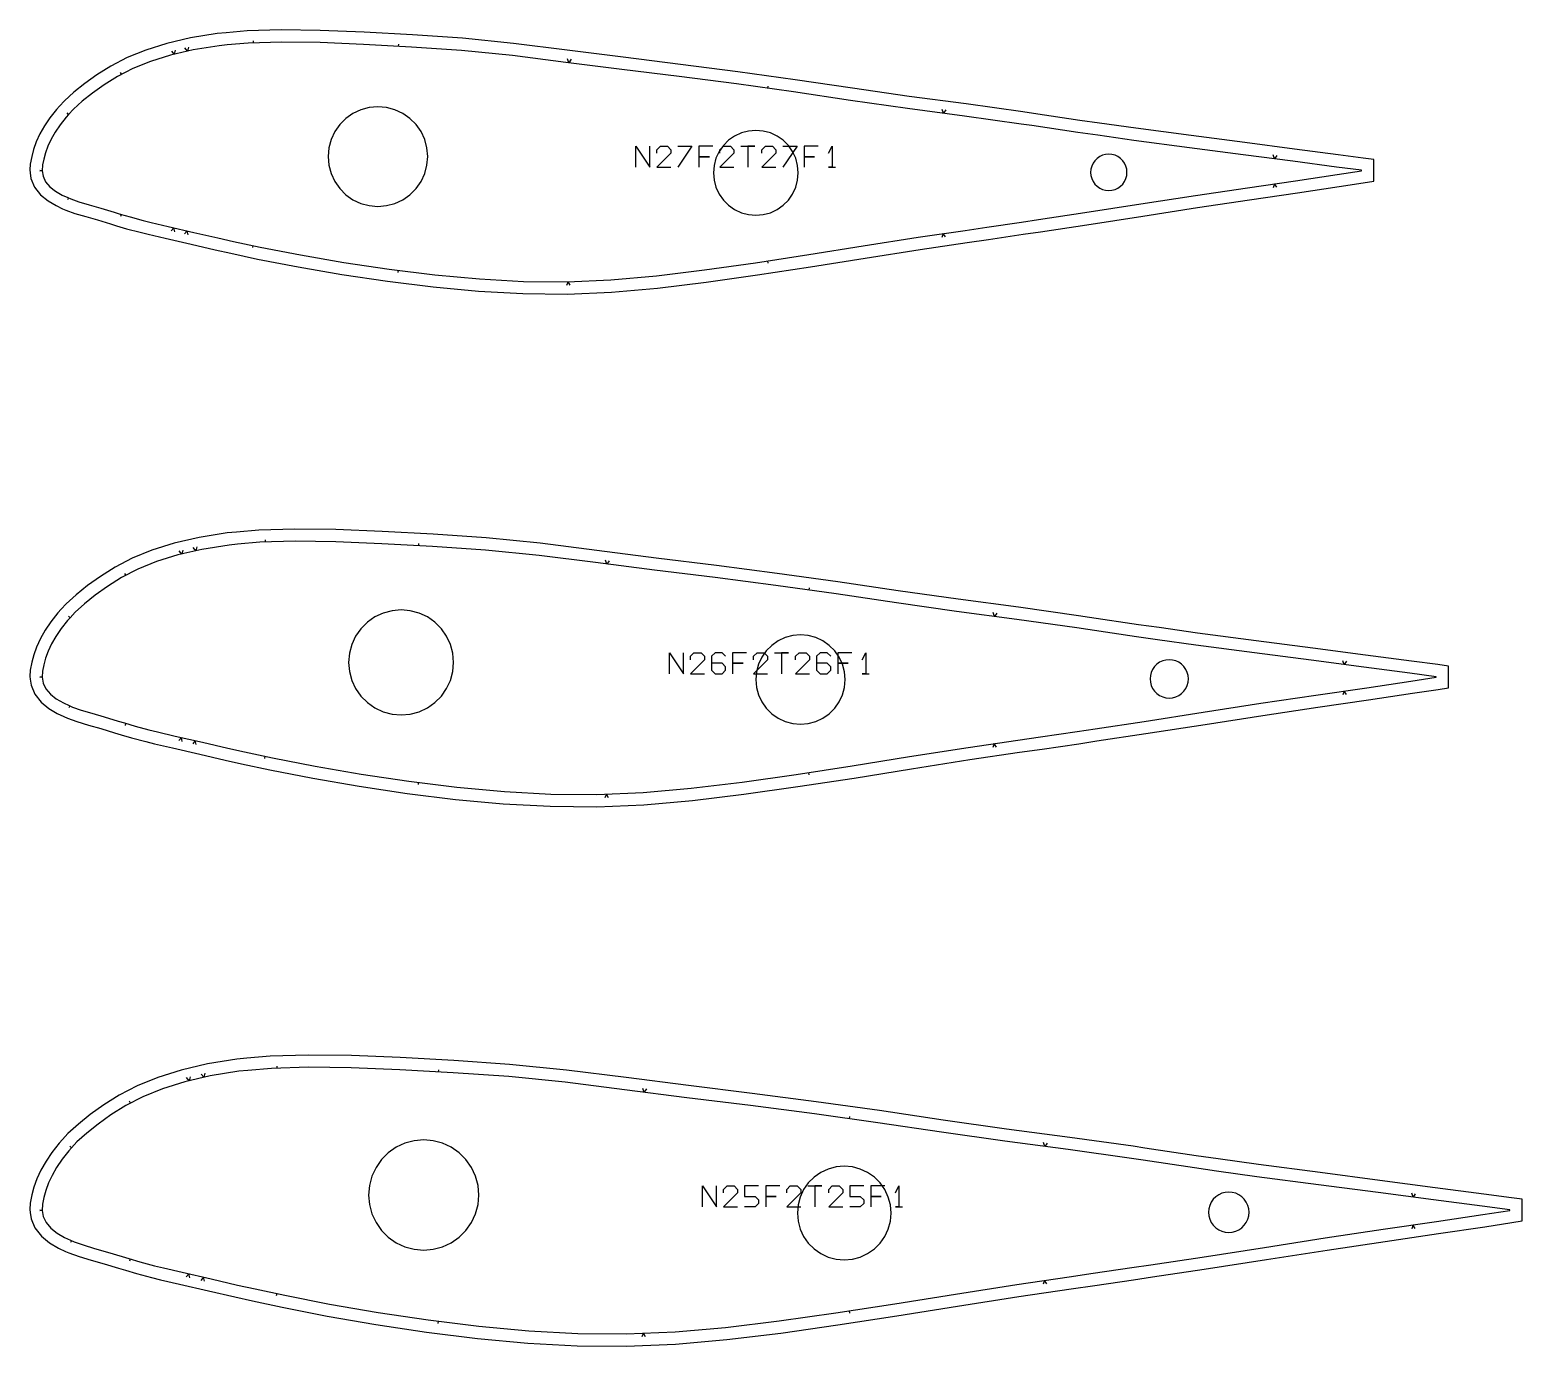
# Model space of a CAD drawing. Header units: metres. Extents: x -12 to 17699, y -154 to 17579.
# Drawn here: x 3694 to 4911, y 14351 to 15425 of the extents above; entities that cross this region are included whole.
import ezdxf

# ---------------------------------------------------------------- set-up
doc = ezdxf.new("R2010")
doc.units = ezdxf.units.M

msp = doc.modelspace()

# ---------------------------------------------------------------- linework, layer by layer
at = {"layer": 'Marge'}
for points in [[(3694.345, 15308.089), (3695.138, 15303.547), (3698.064, 15296.549), (3702.981, 15290.294), (3709.06, 15285.339), (3715.587, 15281.393), (3720.83, 15278.887), (3723.483, 15277.692), (3730.935, 15275.041), (3739.786, 15272.407), (3749.345, 15269.653), (3759.987, 15266.424), (3764.966, 15264.928), (3773.114, 15262.548), (3784.075, 15259.646), (3790.673, 15257.969), (3804.628, 15254.704), (3825.776, 15249.816), (3845.247, 15245.365), (3858.007, 15242.474), (3879.877, 15237.838), (3912.919, 15231.377), (3948.613, 15225.19), (3985.678, 15219.639), (4023.021, 15215.023), (4059.932, 15211.601), (4096.223, 15209.628), (4132.158, 15209.296), (4168.384, 15210.767), (4205.901, 15214.102), (4245.536, 15218.949), (4287.308, 15224.821), (4330.675, 15231.492), (4375.101, 15238.655), (4420.075, 15245.685), (4458.307, 15251.323), (4475.816, 15253.865), (4504.11, 15257.98), (4518.08, 15260.075), (4555.877, 15265.772), (4601.579, 15272.856), (4646.062, 15279.777), (4688.464, 15286.084), (4727.569, 15291.785), (4761.544, 15296.865), (4781.323, 15299.928), (4789.769, 15301.208), (4789.792, 15309.784), (4789.793, 15310.138), (4789.816, 15318.93), (4781.098, 15320.079), (4760.763, 15322.755), (4725.254, 15327.443), (4684.674, 15332.796), (4640.869, 15338.507), (4595.759, 15344.416), (4566.151, 15348.609), (4550.13, 15350.877), (4512.471, 15356.518), (4503.838, 15357.811), (4457.513, 15364.32), (4411.096, 15370.465), (4364.784, 15377.038), (4318.127, 15383.978), (4271.506, 15390.506), (4224.712, 15396.566), (4177.995, 15402.331), (4132.39, 15408.137), (4088.641, 15413.71), (4046.902, 15417.879), (4006.036, 15420.698), (3966.746, 15422.866), (3930.914, 15424.298), (3899.22, 15424.725), (3871.438, 15423.888), (3854.165, 15422.356), (3846.936, 15421.691), (3825.225, 15418.223), (3805.911, 15413.698), (3788.746, 15408.27), (3773.566, 15402.061), (3760.282, 15395.219), (3748.868, 15388.056), (3738.956, 15380.908), (3730.208, 15373.863), (3722.482, 15366.815), (3718.525, 15362.583), (3715.942, 15359.764), (3710.625, 15352.911), (3706.237, 15346.329), (3702.475, 15339.816), (3699.406, 15333.285), (3697.237, 15327.111), (3695.739, 15321.43), (3694.529, 15315.161), (3694.218, 15310.477)], [(3694.345, 14895.057), (3695.186, 14890.258), (3698.233, 14883.01), (3703.348, 14876.528), (3709.69, 14871.372), (3716.529, 14867.241), (3722.023, 14864.619), (3724.819, 14863.36), (3732.648, 14860.577), (3741.975, 14857.802), (3752.073, 14854.893), (3763.327, 14851.479), (3768.588, 14849.898), (3777.195, 14847.384), (3788.764, 14844.321), (3795.731, 14842.551), (3810.468, 14839.103), (3832.815, 14833.938), (3853.391, 14829.236), (3866.874, 14826.181), (3889.978, 14821.284), (3924.887, 14814.459), (3962.595, 14807.923), (4001.75, 14802.059), (4041.198, 14797.184), (4080.186, 14793.569), (4118.513, 14791.486), (4156.46, 14791.136), (4194.711, 14792.69), (4234.327, 14796.212), (4276.189, 14801.332), (4320.317, 14807.536), (4366.133, 14814.584), (4413.071, 14822.152), (4460.595, 14829.581), (4500.998, 14835.54), (4519.499, 14838.226), (4549.396, 14842.575), (4564.154, 14844.787), (4604.092, 14850.808), (4652.38, 14858.293), (4699.383, 14865.606), (4744.189, 14872.271), (4785.511, 14878.295), (4821.408, 14883.663), (4842.305, 14886.9), (4850.754, 14888.18), (4850.774, 14896.759), (4850.775, 14897.134), (4850.795, 14905.922), (4842.08, 14907.071), (4820.59, 14909.899), (4783.066, 14914.852), (4740.185, 14920.508), (4693.894, 14926.544), (4646.218, 14932.789), (4614.93, 14937.219), (4597.996, 14939.617), (4558.199, 14945.577), (4549.082, 14946.943), (4500.133, 14953.821), (4451.076, 14960.314), (4402.132, 14967.26), (4352.832, 14974.593), (4303.571, 14981.491), (4254.125, 14987.894), (4204.755, 14993.986), (4156.563, 15000.122), (4110.347, 15006.008), (4066.257, 15010.412), (4023.081, 15013.391), (3981.571, 15015.681), (3943.722, 15017.194), (3910.255, 15017.645), (3880.932, 15016.763), (3862.68, 15015.144), (3855.079, 15014.446), (3832.179, 15010.79), (3811.813, 15006.019), (3793.72, 15000.299), (3777.726, 14993.758), (3763.733, 14986.552), (3751.705, 14979.003), (3741.257, 14971.467), (3732.041, 14964.045), (3723.913, 14956.63), (3719.733, 14952.159), (3717.037, 14949.217), (3711.446, 14942.009), (3706.829, 14935.084), (3702.878, 14928.241), (3699.66, 14921.394), (3697.384, 14914.915), (3695.81, 14908.942), (3694.545, 14902.395), (3694.217, 14897.446)], [(3694.346, 14460.218), (3695.232, 14455.165), (3698.399, 14447.671), (3703.71, 14440.965), (3710.31, 14435.611), (3717.457, 14431.299), (3723.197, 14428.562), (3726.133, 14427.241), (3734.335, 14424.327), (3744.131, 14421.414), (3754.759, 14418.352), (3766.616, 14414.756), (3772.154, 14413.092), (3781.212, 14410.447), (3793.38, 14407.226), (3800.711, 14405.364), (3816.218, 14401.736), (3839.745, 14396.299), (3861.407, 14391.348), (3875.602, 14388.133), (3899.921, 14382.978), (3936.668, 14375.794), (3976.357, 14368.915), (4017.57, 14362.744), (4059.089, 14357.613), (4100.121, 14353.809), (4140.453, 14351.618), (4180.379, 14351.25), (4220.623, 14352.885), (4262.304, 14356.592), (4306.357, 14361.98), (4352.803, 14368.51), (4401.029, 14375.929), (4450.439, 14383.897), (4500.472, 14391.719), (4543.01, 14397.993), (4562.489, 14400.821), (4593.962, 14405.399), (4609.497, 14407.728), (4651.54, 14414.066), (4702.373, 14421.947), (4751.854, 14429.646), (4799.028, 14436.663), (4842.531, 14443.006), (4880.319, 14448.657), (4902.315, 14452.064), (4910.768, 14453.344), (4910.784, 14461.927), (4910.785, 14462.321), (4910.802, 14471.106), (4902.09, 14472.255), (4879.465, 14475.232), (4839.958, 14480.447), (4794.811, 14486.402), (4746.073, 14492.756), (4695.872, 14499.331), (4662.931, 14503.995), (4645.097, 14506.52), (4603.198, 14512.796), (4593.602, 14514.232), (4542.071, 14521.473), (4490.417, 14528.31), (4438.883, 14535.623), (4386.982, 14543.343), (4335.123, 14550.604), (4283.066, 14557.345), (4231.086, 14563.759), (4180.346, 14570.218), (4131.702, 14576.414), (4085.299, 14581.049), (4039.849, 14584.184), (3996.155, 14586.595), (3956.321, 14588.188), (3921.11, 14588.663), (3890.269, 14587.736), (3871.055, 14586.031), (3863.089, 14585.301), (3839.018, 14581.459), (3817.617, 14576.447), (3798.611, 14570.44), (3781.816, 14563.572), (3767.126, 14556.008), (3754.494, 14548.079), (3743.519, 14540.162), (3733.843, 14532.369), (3725.319, 14524.592), (3720.92, 14519.884), (3718.113, 14516.823), (3712.251, 14509.265), (3707.411, 14502.002), (3703.273, 14494.836), (3699.909, 14487.678), (3697.528, 14480.897), (3695.88, 14474.637), (3694.56, 14467.817), (3694.217, 14462.606)]]:
    msp.add_lwpolyline(points, close=True, dxfattribs=at)
at = {"layer": 'Patron'}
for points in [[(3704.196, 15309.81), (3704.989, 15305.268), (3707.094, 15300.846), (3710.561, 15296.817), (3715.174, 15293.253), (3720.675, 15290.002), (3725.071, 15287.944), (3727.585, 15286.812), (3734.244, 15284.478), (3742.626, 15281.995), (3752.113, 15279.262), (3762.889, 15275.994), (3767.844, 15274.505), (3775.918, 15272.147), (3786.632, 15269.313), (3793.135, 15267.662), (3806.905, 15264.441), (3828.028, 15259.559), (3847.475, 15255.114), (3860.216, 15252.227), (3881.95, 15247.621), (3914.838, 15241.192), (3950.32, 15235.043), (3987.158, 15229.528), (4024.247, 15224.948), (4060.854, 15221.558), (4096.764, 15219.614), (4132.248, 15219.296), (4167.975, 15220.758), (4205.013, 15224.062), (4244.321, 15228.875), (4285.916, 15234.724), (4329.155, 15241.376), (4373.509, 15248.527), (4418.531, 15255.565), (4456.848, 15261.216), (4474.379, 15263.761), (4502.67, 15267.876), (4516.597, 15269.964), (4554.386, 15275.66), (4600.047, 15282.738), (4644.525, 15289.658), (4686.992, 15295.975), (4726.126, 15301.68), (4760.065, 15306.755), (4779.792, 15309.81), (4779.793, 15310.165), (4759.454, 15312.841), (4723.946, 15317.529), (4683.381, 15322.88), (4639.57, 15328.592), (4594.356, 15334.515), (4564.749, 15338.708), (4548.649, 15340.988), (4510.99, 15346.629), (4502.446, 15347.908), (4456.201, 15354.407), (4409.691, 15360.564), (4363.313, 15367.147), (4316.74, 15374.075), (4270.222, 15380.589), (4223.487, 15386.642), (4176.732, 15392.411), (4131.126, 15398.218), (4087.646, 15403.759), (4046.214, 15407.903), (4005.485, 15410.713), (3966.345, 15412.874), (3930.777, 15414.299), (3899.515, 15414.729), (3872.322, 15413.927), (3855.049, 15412.395), (3848.501, 15411.814), (3827.493, 15408.484), (3808.909, 15404.158), (3792.511, 15399.006), (3778.123, 15393.16), (3765.584, 15386.74), (3754.708, 15379.938), (3745.215, 15373.109), (3736.923, 15366.454), (3729.786, 15359.985), (3725.828, 15355.753), (3723.824, 15353.61), (3718.932, 15347.344), (3714.874, 15341.289), (3711.493, 15335.496), (3708.823, 15329.921), (3706.9, 15324.537), (3705.528, 15319.387), (3704.507, 15314.498), (3704.196, 15309.814)], [(3704.196, 14896.782), (3705.036, 14891.982), (3707.261, 14887.309), (3710.926, 14883.052), (3715.803, 14879.286), (3721.616, 14875.85), (3726.262, 14873.676), (3728.92, 14872.48), (3735.957, 14870.013), (3744.815, 14867.39), (3754.841, 14864.502), (3766.229, 14861.048), (3771.466, 14859.475), (3779.998, 14856.983), (3791.32, 14853.989), (3798.193, 14852.244), (3812.745, 14848.84), (3835.067, 14843.681), (3855.619, 14838.985), (3869.083, 14835.934), (3892.051, 14831.067), (3926.806, 14824.273), (3964.302, 14817.776), (4003.231, 14811.949), (4042.424, 14807.108), (4081.108, 14803.527), (4119.054, 14801.472), (4156.55, 14801.135), (4194.302, 14802.681), (4233.439, 14806.172), (4274.974, 14811.258), (4318.924, 14817.438), (4364.612, 14824.467), (4411.479, 14832.024), (4459.051, 14839.461), (4499.539, 14845.433), (4518.063, 14848.122), (4547.956, 14852.471), (4562.671, 14854.677), (4602.601, 14860.696), (4650.848, 14868.175), (4697.845, 14875.487), (4742.718, 14882.162), (4784.068, 14888.191), (4819.929, 14893.553), (4840.774, 14896.782), (4840.775, 14897.157), (4819.282, 14899.985), (4781.759, 14904.938), (4738.892, 14910.592), (4692.595, 14916.629), (4644.816, 14922.888), (4613.528, 14927.318), (4596.514, 14929.727), (4556.718, 14935.688), (4547.69, 14937.04), (4498.82, 14943.907), (4449.671, 14950.413), (4400.661, 14957.369), (4351.445, 14964.69), (4302.287, 14971.574), (4252.9, 14977.969), (4203.492, 14984.066), (4155.298, 14990.202), (4109.352, 14996.058), (4065.568, 15000.436), (4022.53, 15003.406), (3981.17, 15005.689), (3943.585, 15007.195), (3910.55, 15007.65), (3881.815, 15006.802), (3863.564, 15005.183), (3856.645, 15004.569), (3834.447, 15001.05), (3814.811, 14996.479), (3797.485, 14991.035), (3782.284, 14984.858), (3769.036, 14978.074), (3757.546, 14970.886), (3747.518, 14963.669), (3738.758, 14956.637), (3731.218, 14949.801), (3727.038, 14945.329), (3724.921, 14943.065), (3719.754, 14936.443), (3715.468, 14930.046), (3711.898, 14923.924), (3709.078, 14918.033), (3707.047, 14912.344), (3705.6, 14906.901), (3704.523, 14901.735), (3704.196, 14896.786)], [(3704.196, 14461.946), (3705.082, 14456.893), (3707.427, 14451.973), (3711.287, 14447.492), (3716.422, 14443.526), (3722.544, 14439.909), (3727.436, 14437.619), (3730.234, 14436.361), (3737.643, 14433.764), (3746.97, 14431.002), (3757.527, 14427.962), (3769.518, 14424.326), (3775.031, 14422.669), (3784.015, 14420.046), (3795.936, 14416.893), (3803.172, 14415.056), (3818.494, 14411.473), (3841.996, 14406.042), (3863.635, 14401.097), (3877.812, 14397.886), (3901.994, 14392.761), (3938.586, 14385.609), (3978.064, 14378.768), (4019.051, 14372.633), (4060.315, 14367.538), (4101.043, 14363.767), (4140.993, 14361.603), (4180.469, 14361.249), (4220.214, 14362.877), (4261.416, 14366.552), (4305.142, 14371.906), (4351.411, 14378.413), (4399.509, 14385.813), (4448.847, 14393.769), (4498.927, 14401.599), (4541.551, 14407.886), (4561.052, 14410.717), (4592.522, 14415.295), (4608.014, 14417.618), (4650.049, 14423.955), (4700.841, 14431.829), (4750.317, 14439.527), (4797.557, 14446.554), (4841.088, 14452.901), (4878.84, 14458.547), (4900.785, 14461.946), (4900.785, 14462.34), (4878.156, 14465.318), (4838.65, 14470.533), (4793.518, 14476.486), (4744.774, 14482.841), (4694.47, 14489.43), (4661.529, 14494.094), (4643.616, 14496.631), (4601.716, 14502.906), (4592.211, 14504.33), (4540.758, 14511.559), (4489.012, 14518.409), (4437.411, 14525.732), (4385.595, 14533.439), (4333.838, 14540.687), (4281.842, 14547.42), (4229.823, 14553.839), (4179.082, 14560.298), (4130.707, 14566.464), (4084.61, 14571.073), (4039.298, 14574.2), (3995.754, 14576.603), (3956.184, 14578.189), (3921.404, 14578.667), (3891.153, 14577.775), (3871.938, 14576.07), (3864.655, 14575.424), (3841.285, 14571.719), (3820.615, 14566.907), (3802.376, 14561.176), (3786.374, 14554.672), (3772.43, 14547.53), (3760.336, 14539.963), (3749.78, 14532.365), (3740.561, 14524.961), (3732.625, 14517.765), (3728.226, 14513.057), (3725.998, 14510.673), (3720.561, 14503.702), (3716.051, 14496.966), (3712.294, 14490.521), (3709.328, 14484.319), (3707.192, 14478.33), (3705.67, 14472.6), (3704.538, 14467.161), (3704.196, 14461.95)]]:
    msp.add_lwpolyline(points, close=True, dxfattribs=at)
at = {"layer": 'Repers points'}
for p, q in [((3876.565, 15414.052), (3876.512, 15415.851)), ((3994.873, 15411.299), (3994.973, 15413.096)), ((3768.938, 15388.458), (3768.118, 15390.06)), ((4295.95, 15376.986), (4296.2, 15378.769)), ((3725.828, 15355.753), (3724.514, 15356.982)), ((3704.196, 15309.814), (3702.4, 15309.933)), ((3704.196, 15309.81), (3702.422, 15309.5)), ((3725.649, 15287.683), (3724.911, 15286.042)), ((3768.638, 15274.273), (3768.133, 15272.545)), ((3876.131, 15248.854), (3875.758, 15247.093)), ((4295.58, 15236.211), (4295.854, 15234.431)), ((3994.393, 15228.635), (3994.173, 15226.849)), ((3886.299, 15006.934), (3886.246, 15008.733)), ((4011.316, 15004.025), (4011.416, 15005.822)), ((3772.58, 14979.888), (3771.759, 14981.491)), ((4329.476, 14967.766), (4329.725, 14969.549)), ((3727.038, 14945.329), (3725.723, 14946.559)), ((3704.196, 14896.786), (3702.399, 14896.905)), ((3704.196, 14896.782), (3702.423, 14896.471)), ((3726.874, 14873.401), (3726.136, 14871.759)), ((3772.305, 14859.23), (3771.8, 14857.502)), ((3885.901, 14832.37), (3885.528, 14830.609)), ((4329.136, 14819.009), (4329.41, 14817.23)), ((4010.876, 14811.004), (4010.656, 14809.218)), ((3895.874, 14577.914), (3895.821, 14579.713)), ((4027.493, 14574.851), (4027.592, 14576.648)), ((3776.16, 14549.44), (3775.339, 14551.043)), ((4362.464, 14536.678), (4362.713, 14538.461)), ((3728.226, 14513.057), (3726.911, 14514.286)), ((3704.196, 14461.95), (3702.399, 14462.068)), ((3704.196, 14461.946), (3702.423, 14461.635)), ((3728.08, 14437.33), (3727.342, 14435.688)), ((3775.915, 14422.411), (3775.41, 14420.683)), ((3895.519, 14394.133), (3895.146, 14392.372)), ((4362.161, 14380.067), (4362.435, 14378.288)), ((4027.1, 14371.639), (4026.88, 14369.853))]:
    msp.add_line(p, q, dxfattribs=at)
at = {"layer": 'Repers suspente'}
for p, q in [((3812.005, 15404.879), (3809.864, 15407.461)), ((3812.786, 15408.141), (3812.005, 15404.879)), ((3822.768, 15407.384), (3820.627, 15409.966)), ((3823.549, 15410.646), (3822.768, 15407.384)), ((4133.59, 15397.904), (4132.481, 15401.069)), ((4135.457, 15400.69), (4133.59, 15397.904)), ((4438.951, 15356.69), (4437.858, 15359.861)), ((4440.832, 15359.468), (4438.951, 15356.69)), ((4708.828, 15319.523), (4707.733, 15322.693)), ((4710.708, 15322.301), (4708.828, 15319.523)), ((4708.775, 15299.15), (4707.723, 15295.965)), ((4710.692, 15296.398), (4708.775, 15299.15)), ((3811.633, 15263.348), (3809.496, 15260.763)), ((3812.419, 15260.087), (3811.633, 15263.348)), ((3822.382, 15260.864), (3820.245, 15258.278)), ((3823.168, 15257.603), (3822.382, 15260.864)), ((4438.693, 15258.539), (4437.647, 15255.352)), ((4440.615, 15255.79), (4438.693, 15258.539)), ((4133.121, 15219.331), (4131.745, 15216.272)), ((4134.742, 15216.395), (4133.121, 15219.331)), ((3818.863, 15000.503), (3818.082, 14997.241)), ((3829.454, 14999.888), (3827.313, 15002.47)), ((3830.235, 15003.15), (3829.454, 14999.888)), ((3818.082, 14997.241), (3815.941, 14999.823)), ((4164.72, 14989.002), (4163.611, 14992.168)), ((4166.587, 14991.789), (4164.72, 14989.002)), ((4480.592, 14946.32), (4479.498, 14949.491)), ((4482.472, 14949.097), (4480.592, 14946.32)), ((4765.783, 14907.045), (4764.688, 14910.216)), ((4767.663, 14909.823), (4765.783, 14907.045)), ((4765.734, 14885.518), (4764.683, 14882.333)), ((4767.651, 14882.766), (4765.734, 14885.518)), ((3817.741, 14847.686), (3815.604, 14845.101)), ((3818.527, 14844.425), (3817.741, 14847.686)), ((3829.101, 14845.06), (3826.964, 14842.475)), ((3829.887, 14841.8), (3829.101, 14845.06)), ((4480.355, 14842.603), (4479.309, 14839.417)), ((4482.277, 14839.854), (4480.355, 14842.603)), ((4164.292, 14801.452), (4162.916, 14798.394)), ((4165.914, 14798.516), (4164.292, 14801.452)), ((3824.059, 14567.709), (3821.918, 14570.291)), ((3824.839, 14570.971), (3824.059, 14567.709)), ((3836.03, 14570.496), (3833.889, 14573.078)), ((3836.811, 14573.758), (3836.03, 14570.496)), ((4194.983, 14558.274), (4193.874, 14561.44)), ((4196.85, 14561.061), (4194.983, 14558.274)), ((4521.567, 14514.1), (4520.473, 14517.271)), ((4523.447, 14516.877), (4521.567, 14514.1)), ((4821.831, 14472.751), (4820.736, 14475.922)), ((4823.71, 14475.529), (4821.831, 14472.751)), ((4821.787, 14450.087), (4820.735, 14446.902)), ((4823.704, 14447.335), (4821.787, 14450.087)), ((3823.755, 14410.257), (3821.618, 14407.672)), ((3824.541, 14406.997), (3823.755, 14410.257)), ((3835.715, 14407.493), (3833.578, 14404.908)), ((3836.501, 14404.233), (3835.715, 14407.493)), ((4521.356, 14404.907), (4520.309, 14401.72)), ((4523.277, 14402.158), (4521.356, 14404.907)), ((4194.604, 14361.828), (4193.228, 14358.769)), ((4196.225, 14358.892), (4194.604, 14361.828))]:
    msp.add_line(p, q, dxfattribs=at)
at = {"layer": 'Text'}
for p, q in [((4188.214, 15312.617), (4188.214, 15329.76)), ((4188.214, 15329.76), (4199.643, 15312.617)), ((4199.643, 15312.617), (4199.643, 15329.76)), ((4205.357, 15326.903), (4208.214, 15329.76)), ((4208.214, 15329.76), (4213.928, 15329.76)), ((4213.928, 15329.76), (4216.786, 15326.903)), ((4222.5, 15329.76), (4233.928, 15329.76)), ((4233.928, 15329.76), (4222.5, 15312.617)), ((4251.071, 15329.76), (4239.643, 15329.76)), ((4239.643, 15329.76), (4239.643, 15321.189)), ((4256.786, 15326.903), (4259.643, 15329.76)), ((4259.643, 15329.76), (4265.357, 15329.76)), ((4265.357, 15329.76), (4268.214, 15326.903)), ((4273.928, 15329.76), (4285.357, 15329.76)), ((4285.357, 15329.76), (4279.643, 15329.76)), ((4279.643, 15329.76), (4279.643, 15312.617)), ((4291.071, 15326.903), (4293.928, 15329.76)), ((4293.928, 15329.76), (4299.643, 15329.76)), ((4299.643, 15329.76), (4302.5, 15326.903)), ((4308.214, 15329.76), (4319.643, 15329.76)), ((4319.643, 15329.76), (4308.214, 15312.617)), ((4336.786, 15329.76), (4325.357, 15329.76)), ((4325.357, 15329.76), (4325.357, 15321.189)), ((4345.357, 15324.046), (4348.214, 15329.76)), ((4348.214, 15329.76), (4348.214, 15312.617)), ((4205.357, 15324.046), (4205.357, 15326.903)), ((4216.786, 15324.046), (4205.357, 15312.617)), ((4216.786, 15326.903), (4216.786, 15324.046)), ((4239.643, 15321.189), (4248.214, 15321.189)), ((4248.214, 15321.189), (4239.643, 15321.189)), ((4239.643, 15321.189), (4239.643, 15312.617)), ((4256.786, 15324.046), (4256.786, 15326.903)), ((4268.214, 15324.046), (4256.786, 15312.617)), ((4268.214, 15326.903), (4268.214, 15324.046)), ((4291.071, 15324.046), (4291.071, 15326.903)), ((4302.5, 15324.046), (4291.071, 15312.617)), ((4302.5, 15326.903), (4302.5, 15324.046)), ((4325.357, 15321.189), (4333.928, 15321.189)), ((4333.928, 15321.189), (4325.357, 15321.189)), ((4325.357, 15321.189), (4325.357, 15312.617)), ((4205.357, 15312.617), (4216.786, 15312.617)), ((4256.786, 15312.617), (4268.214, 15312.617)), ((4291.071, 15312.617), (4302.5, 15312.617)), ((4348.214, 15312.617), (4345.357, 15312.617)), ((4345.357, 15312.617), (4351.071, 15312.617)), ((4215.656, 14899.586), (4215.656, 14916.729)), ((4215.656, 14916.729), (4227.085, 14899.586)), ((4227.085, 14899.586), (4227.085, 14916.729)), ((4232.799, 14913.872), (4235.656, 14916.729)), ((4235.656, 14916.729), (4241.37, 14916.729)), ((4241.37, 14916.729), (4244.227, 14913.872)), ((4252.799, 14916.729), (4249.942, 14913.872)), ((4258.513, 14916.729), (4252.799, 14916.729)), ((4261.37, 14913.872), (4258.513, 14916.729)), ((4278.513, 14916.729), (4267.085, 14916.729)), ((4267.085, 14916.729), (4267.085, 14908.158)), ((4284.227, 14913.872), (4287.085, 14916.729)), ((4287.085, 14916.729), (4292.799, 14916.729)), ((4292.799, 14916.729), (4295.656, 14913.872)), ((4301.37, 14916.729), (4312.799, 14916.729)), ((4312.799, 14916.729), (4307.085, 14916.729)), ((4307.085, 14916.729), (4307.085, 14899.586)), ((4318.513, 14913.872), (4321.37, 14916.729)), ((4321.37, 14916.729), (4327.085, 14916.729)), ((4327.085, 14916.729), (4329.942, 14913.872)), ((4338.513, 14916.729), (4335.656, 14913.872)), ((4344.227, 14916.729), (4338.513, 14916.729)), ((4347.085, 14913.872), (4344.227, 14916.729)), ((4364.227, 14916.729), (4352.799, 14916.729)), ((4352.799, 14916.729), (4352.799, 14908.158)), ((4372.799, 14911.015), (4375.656, 14916.729)), ((4375.656, 14916.729), (4375.656, 14899.586)), ((4232.799, 14911.015), (4232.799, 14913.872)), ((4244.227, 14911.015), (4232.799, 14899.586)), ((4244.227, 14913.872), (4244.227, 14911.015)), ((4249.942, 14913.872), (4249.942, 14902.443)), ((4258.513, 14908.158), (4249.942, 14908.158)), ((4261.37, 14905.3), (4258.513, 14908.158)), ((4261.37, 14902.443), (4261.37, 14905.3)), ((4267.085, 14908.158), (4275.656, 14908.158)), ((4275.656, 14908.158), (4267.085, 14908.158)), ((4267.085, 14908.158), (4267.085, 14899.586)), ((4284.227, 14911.015), (4284.227, 14913.872)), ((4295.656, 14911.015), (4284.227, 14899.586)), ((4295.656, 14913.872), (4295.656, 14911.015)), ((4318.513, 14911.015), (4318.513, 14913.872)), ((4329.942, 14911.015), (4318.513, 14899.586)), ((4329.942, 14913.872), (4329.942, 14911.015)), ((4335.656, 14913.872), (4335.656, 14902.443)), ((4344.227, 14908.158), (4335.656, 14908.158)), ((4347.085, 14905.3), (4344.227, 14908.158)), ((4347.085, 14902.443), (4347.085, 14905.3)), ((4352.799, 14908.158), (4361.37, 14908.158)), ((4361.37, 14908.158), (4352.799, 14908.158)), ((4352.799, 14908.158), (4352.799, 14899.586)), ((4232.799, 14899.586), (4244.227, 14899.586)), ((4249.942, 14902.443), (4252.799, 14899.586)), ((4252.799, 14899.586), (4258.513, 14899.586)), ((4258.513, 14899.586), (4261.37, 14902.443)), ((4284.227, 14899.586), (4295.656, 14899.586)), ((4318.513, 14899.586), (4329.942, 14899.586)), ((4335.656, 14902.443), (4338.513, 14899.586)), ((4338.513, 14899.586), (4344.227, 14899.586)), ((4344.227, 14899.586), (4347.085, 14902.443)), ((4375.656, 14899.586), (4372.799, 14899.586)), ((4372.799, 14899.586), (4378.513, 14899.586)), ((4242.661, 14464.747), (4242.661, 14481.89)), ((4242.661, 14481.89), (4254.089, 14464.747)), ((4254.089, 14464.747), (4254.089, 14481.89)), ((4259.804, 14479.033), (4262.661, 14481.89)), ((4259.804, 14476.176), (4259.804, 14479.033)), ((4262.661, 14481.89), (4268.375, 14481.89)), ((4268.375, 14481.89), (4271.232, 14479.033)), ((4271.232, 14479.033), (4271.232, 14476.176)), ((4288.375, 14481.89), (4276.946, 14481.89)), ((4276.946, 14481.89), (4276.946, 14473.319)), ((4305.518, 14481.89), (4294.089, 14481.89)), ((4294.089, 14481.89), (4294.089, 14473.319)), ((4311.232, 14479.033), (4314.089, 14481.89)), ((4311.232, 14476.176), (4311.232, 14479.033)), ((4314.089, 14481.89), (4319.804, 14481.89)), ((4319.804, 14481.89), (4322.661, 14479.033)), ((4322.661, 14479.033), (4322.661, 14476.176)), ((4328.375, 14481.89), (4339.804, 14481.89)), ((4339.804, 14481.89), (4334.089, 14481.89)), ((4334.089, 14481.89), (4334.089, 14464.747)), ((4345.518, 14479.033), (4348.375, 14481.89)), ((4345.518, 14476.176), (4345.518, 14479.033)), ((4348.375, 14481.89), (4354.089, 14481.89)), ((4354.089, 14481.89), (4356.946, 14479.033)), ((4356.946, 14479.033), (4356.946, 14476.176)), ((4374.089, 14481.89), (4362.661, 14481.89)), ((4362.661, 14481.89), (4362.661, 14473.319)), ((4391.232, 14481.89), (4379.804, 14481.89)), ((4379.804, 14481.89), (4379.804, 14473.319)), ((4399.804, 14476.176), (4402.661, 14481.89)), ((4402.661, 14481.89), (4402.661, 14464.747)), ((4271.232, 14476.176), (4259.804, 14464.747)), ((4276.946, 14473.319), (4285.518, 14473.319)), ((4285.518, 14473.319), (4288.375, 14470.462)), ((4288.375, 14467.604), (4285.518, 14464.747)), ((4288.375, 14470.462), (4288.375, 14467.604)), ((4294.089, 14473.319), (4302.661, 14473.319)), ((4302.661, 14473.319), (4294.089, 14473.319)), ((4294.089, 14473.319), (4294.089, 14464.747)), ((4322.661, 14476.176), (4311.232, 14464.747)), ((4356.946, 14476.176), (4345.518, 14464.747)), ((4362.661, 14473.319), (4371.232, 14473.319)), ((4371.232, 14473.319), (4374.089, 14470.462)), ((4374.089, 14467.604), (4371.232, 14464.747)), ((4374.089, 14470.462), (4374.089, 14467.604)), ((4379.804, 14473.319), (4388.375, 14473.319)), ((4388.375, 14473.319), (4379.804, 14473.319)), ((4379.804, 14473.319), (4379.804, 14464.747)), ((4259.804, 14464.747), (4271.232, 14464.747)), ((4285.518, 14464.747), (4276.946, 14464.747)), ((4311.232, 14464.747), (4322.661, 14464.747)), ((4345.518, 14464.747), (4356.946, 14464.747)), ((4371.232, 14464.747), (4362.661, 14464.747)), ((4402.661, 14464.747), (4399.804, 14464.747)), ((4399.804, 14464.747), (4405.518, 14464.747))]:
    msp.add_line(p, q, dxfattribs=at)
at = {"layer": 'Vent'}
for points in [[(3937.329, 15321.371), (3937.946, 15314.314), (3939.779, 15307.472), (3942.773, 15301.052), (3946.836, 15295.25), (3951.845, 15290.241), (3957.647, 15286.178), (3964.067, 15283.185), (3970.909, 15281.351), (3977.965, 15280.734), (3985.022, 15281.351), (3991.864, 15283.185), (3998.284, 15286.178), (4004.086, 15290.241), (4009.095, 15295.25), (4013.158, 15301.052), (4016.151, 15307.472), (4017.985, 15314.314), (4018.602, 15321.371), (4017.985, 15328.427), (4016.151, 15335.269), (4013.158, 15341.689), (4009.095, 15347.491), (4004.086, 15352.5), (3998.284, 15356.563), (3991.864, 15359.557), (3985.022, 15361.39), (3977.965, 15362.007), (3970.909, 15361.39), (3964.067, 15359.557), (3957.647, 15356.563), (3951.845, 15352.5), (3946.836, 15347.491), (3942.773, 15341.689), (3939.779, 15335.269), (3937.946, 15328.427), (3937.329, 15321.371)], [(4251.498, 15308.116), (4252.024, 15302.109), (4253.584, 15296.285), (4256.133, 15290.821), (4259.591, 15285.882), (4263.854, 15281.618), (4268.794, 15278.16), (4274.258, 15275.612), (4280.082, 15274.051), (4286.089, 15273.525), (4292.095, 15274.051), (4297.92, 15275.612), (4303.384, 15278.16), (4308.323, 15281.618), (4312.587, 15285.882), (4316.045, 15290.821), (4318.593, 15296.285), (4320.154, 15302.109), (4320.679, 15308.116), (4320.154, 15314.123), (4318.593, 15319.947), (4316.045, 15325.411), (4312.587, 15330.35), (4308.323, 15334.614), (4303.384, 15338.072), (4297.919, 15340.621), (4292.095, 15342.181), (4286.089, 15342.707), (4280.082, 15342.181), (4274.258, 15340.621), (4268.794, 15338.072), (4263.854, 15334.614), (4259.591, 15330.35), (4256.133, 15325.411), (4253.584, 15319.947), (4252.024, 15314.123), (4251.498, 15308.116)], [(4558.996, 15308.476), (4559.221, 15305.903), (4559.89, 15303.408), (4560.981, 15301.068), (4562.462, 15298.952), (4564.289, 15297.126), (4566.404, 15295.645), (4568.745, 15294.553), (4571.239, 15293.885), (4573.812, 15293.66), (4576.385, 15293.885), (4578.879, 15294.553), (4581.22, 15295.645), (4583.335, 15297.126), (4585.161, 15298.952), (4586.642, 15301.068), (4587.734, 15303.408), (4588.402, 15305.903), (4588.627, 15308.476), (4588.402, 15311.048), (4587.734, 15313.543), (4586.642, 15315.883), (4585.161, 15317.999), (4583.335, 15319.825), (4581.22, 15321.306), (4578.879, 15322.398), (4576.385, 15323.066), (4573.812, 15323.291), (4571.239, 15323.066), (4568.745, 15322.398), (4566.404, 15321.306), (4564.289, 15319.825), (4562.462, 15317.999), (4560.981, 15315.883), (4559.89, 15313.543), (4559.221, 15311.048), (4558.996, 15308.476)], [(3954.095, 14908.851), (3954.745, 14901.419), (3956.676, 14894.213), (3959.829, 14887.452), (3964.108, 14881.341), (3969.383, 14876.066), (3975.493, 14871.787), (3982.255, 14868.635), (3989.46, 14866.704), (3996.892, 14866.054), (4004.324, 14866.704), (4011.53, 14868.635), (4018.291, 14871.787), (4024.402, 14876.066), (4029.677, 14881.341), (4033.956, 14887.452), (4037.108, 14894.213), (4039.039, 14901.419), (4039.689, 14908.851), (4039.039, 14916.282), (4037.108, 14923.488), (4033.955, 14930.249), (4029.677, 14936.36), (4024.402, 14941.635), (4018.291, 14945.914), (4011.53, 14949.067), (4004.324, 14950.998), (3996.892, 14951.648), (3989.46, 14950.998), (3982.255, 14949.067), (3975.493, 14945.914), (3969.383, 14941.635), (3964.107, 14936.36), (3959.829, 14930.249), (3956.676, 14923.488), (3954.745, 14916.282), (3954.095, 14908.851)], [(4286.082, 14894.845), (4286.635, 14888.522), (4288.277, 14882.392), (4290.959, 14876.64), (4294.599, 14871.442), (4299.087, 14866.954), (4304.286, 14863.314), (4310.037, 14860.632), (4316.168, 14858.989), (4322.49, 14858.436), (4328.812, 14858.989), (4334.942, 14860.632), (4340.694, 14863.314), (4345.893, 14866.954), (4350.38, 14871.442), (4354.02, 14876.64), (4356.703, 14882.392), (4358.345, 14888.522), (4358.898, 14894.845), (4358.345, 14901.167), (4356.703, 14907.297), (4354.02, 14913.049), (4350.38, 14918.247), (4345.893, 14922.735), (4340.694, 14926.375), (4334.942, 14929.057), (4328.812, 14930.7), (4322.49, 14931.253), (4316.168, 14930.7), (4310.037, 14929.057), (4304.286, 14926.375), (4299.087, 14922.735), (4294.599, 14918.247), (4290.959, 14913.049), (4288.277, 14907.297), (4286.635, 14901.167), (4286.082, 14894.845)], [(4607.461, 14895.372), (4607.698, 14892.653), (4608.405, 14890.017), (4609.558, 14887.544), (4611.123, 14885.308), (4613.053, 14883.379), (4615.288, 14881.814), (4617.762, 14880.66), (4620.398, 14879.954), (4623.116, 14879.716), (4625.835, 14879.954), (4628.471, 14880.66), (4630.944, 14881.814), (4633.179, 14883.379), (4635.109, 14885.308), (4636.674, 14887.544), (4637.827, 14890.017), (4638.534, 14892.653), (4638.772, 14895.372), (4638.534, 14898.09), (4637.827, 14900.726), (4636.674, 14903.199), (4635.109, 14905.435), (4633.179, 14907.365), (4630.944, 14908.93), (4628.471, 14910.083), (4625.835, 14910.789), (4623.116, 14911.027), (4620.398, 14910.789), (4617.762, 14910.083), (4615.288, 14908.93), (4613.053, 14907.365), (4611.123, 14905.435), (4609.558, 14903.199), (4608.405, 14900.726), (4607.698, 14898.09), (4607.461, 14895.372)], [(3970.402, 14474.523), (3971.085, 14466.721), (3973.112, 14459.156), (3976.422, 14452.057), (3980.914, 14445.642), (3986.452, 14440.104), (3992.867, 14435.611), (3999.966, 14432.301), (4007.531, 14430.274), (4015.333, 14429.592), (4023.135, 14430.274), (4030.7, 14432.301), (4037.799, 14435.611), (4044.214, 14440.104), (4049.752, 14445.642), (4054.244, 14452.057), (4057.554, 14459.156), (4059.581, 14466.721), (4060.264, 14474.523), (4059.581, 14482.325), (4057.554, 14489.89), (4054.244, 14496.988), (4049.752, 14503.404), (4044.214, 14508.942), (4037.799, 14513.434), (4030.7, 14516.744), (4023.135, 14518.771), (4015.333, 14519.454), (4007.531, 14518.771), (3999.966, 14516.744), (3992.867, 14513.434), (3986.452, 14508.942), (3980.914, 14503.404), (3976.422, 14496.988), (3973.112, 14489.89), (3971.085, 14482.325), (3970.402, 14474.523)], [(4319.922, 14459.777), (4320.503, 14453.143), (4322.226, 14446.71), (4325.041, 14440.675), (4328.861, 14435.22), (4333.57, 14430.511), (4339.025, 14426.691), (4345.06, 14423.876), (4351.493, 14422.153), (4358.127, 14421.572), (4364.761, 14422.153), (4371.194, 14423.876), (4377.23, 14426.691), (4382.685, 14430.511), (4387.394, 14435.22), (4391.214, 14440.675), (4394.028, 14446.71), (4395.752, 14453.143), (4396.332, 14459.777), (4395.752, 14466.411), (4394.028, 14472.844), (4391.214, 14478.88), (4387.394, 14484.335), (4382.685, 14489.044), (4377.23, 14492.864), (4371.194, 14495.678), (4364.761, 14497.402), (4358.127, 14497.982), (4351.493, 14497.402), (4345.06, 14495.678), (4339.025, 14492.864), (4333.57, 14489.044), (4328.861, 14484.335), (4325.041, 14478.88), (4322.226, 14472.844), (4320.503, 14466.411), (4319.922, 14459.777)], [(4655.153, 14460.461), (4655.403, 14457.599), (4656.147, 14454.824), (4657.361, 14452.22), (4659.009, 14449.867), (4661.04, 14447.835), (4663.394, 14446.187), (4665.998, 14444.973), (4668.773, 14444.229), (4671.635, 14443.979), (4674.497, 14444.229), (4677.272, 14444.973), (4679.876, 14446.187), (4682.229, 14447.835), (4684.261, 14449.867), (4685.909, 14452.22), (4687.123, 14454.824), (4687.867, 14457.599), (4688.117, 14460.461), (4687.867, 14463.323), (4687.123, 14466.098), (4685.909, 14468.702), (4684.261, 14471.056), (4682.229, 14473.087), (4679.876, 14474.735), (4677.272, 14475.949), (4674.497, 14476.693), (4671.635, 14476.943), (4668.773, 14476.693), (4665.998, 14475.949), (4663.394, 14474.735), (4661.04, 14473.087), (4659.009, 14471.056), (4657.361, 14468.702), (4656.147, 14466.098), (4655.403, 14463.323), (4655.153, 14460.461)]]:
    msp.add_lwpolyline(points, close=True, dxfattribs=at)

doc.saveas('drawing.dxf')
